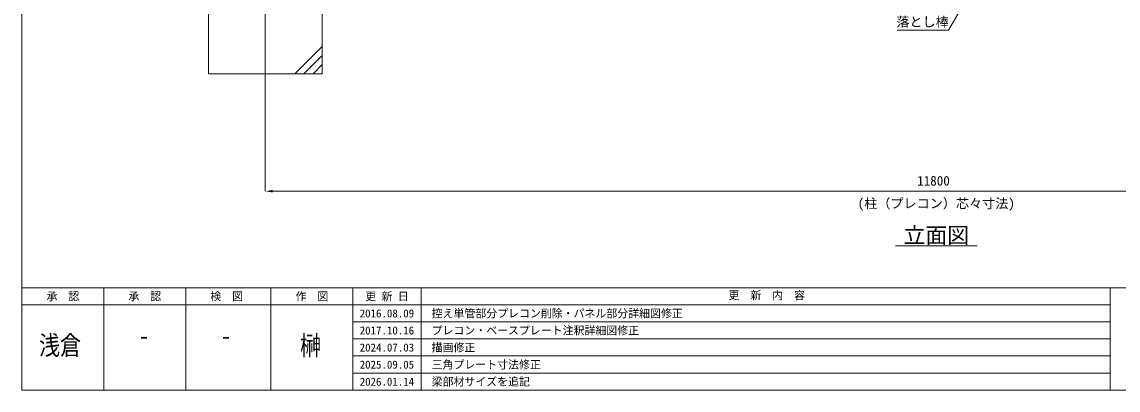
# Model space of a CAD drawing. Units: millimetres, scale not verified. Extents: x -20976 to 3174, y -17325 to 17325.
# Drawn here: x -20976 to -11338, y 675 to 3911 of the extents above; entities that cross this region are included whole.
import ezdxf
from ezdxf.enums import TextEntityAlignment as Align

# ---------------------------------------------------------------- set-up
doc = ezdxf.new("R2010")
doc.units = ezdxf.units.MM
doc.header["$LTSCALE"] = 90
doc.linetypes.add('CHAIN2', pattern=[12, 9, -1, 1, -1])
for name, color, linetype, lineweight in [('0-9_基礎工事用PCA大', 7, 'Continuous', 18), ('0-A_図面枠', 7, 'Continuous', 18), ('0-B_寸法', 3, 'Continuous', 18), ('1-4_通芯', 1, 'CHAIN2', 18), ('1-9_文字', 7, 'Continuous', 18)]:
    doc.layers.add(name, color=color, linetype=linetype, lineweight=lineweight)
doc.styles.add('ＭＳ ゴシック', font='')
doc.styles.get('ＭＳ ゴシック').set_extended_font_data('MS Gothic')

msp = doc.modelspace()

# ---------------------------------------------------------------- linework, layer by layer
at = {"layer": '0-9_基礎工事用PCA大'}
for p, q in [((-18336.24, 3695), (-18576.24, 3455)), ((-18336.24, 3615), (-18496.24, 3455)), ((-18336.24, 3535), (-18416.24, 3455))]:
    msp.add_line(p, q, dxfattribs=at)
msp.add_lwpolyline([(-19336.24, 3455), (-18336.24, 3455), (-18336.24, 4455), (-19336.24, 4455)], close=True, dxfattribs=at)
at = {"layer": '0-A_図面枠'}
for p, q in [((-20976.24, 1575), (3173.76, 1575)), ((-20256.24, 1575), (-20256.24, 675)), ((-19536.24, 1575), (-19536.24, 675)), ((-18786.24, 1575), (-18786.24, 675)), ((-18066.24, 1575), (-18066.24, 675)), ((-17466.24, 1575), (-17466.24, 675)), ((-11406.24, 1575), (-11406.24, 675)), ((-20976.24, 1425), (-11406.24, 1425)), ((-18066.24, 1275), (-11406.24, 1275)), ((-18066.24, 1125), (-11406.24, 1125)), ((-18066.24, 975), (-11406.24, 975)), ((-18066.24, 825), (-11406.24, 825))]:
    msp.add_line(p, q, dxfattribs=at)
msp.add_lwpolyline([(-20976.24, 17325), (3173.76, 17325), (3173.76, 675), (-20976.24, 675)], close=True, dxfattribs=at)
at = {"layer": '0-B_寸法'}
for p, q in [((-18836.24, 3454), (-18836.24, 2421.85)), ((-7102.24, 2422.85), (-18770.24, 2422.85))]:
    msp.add_line(p, q, dxfattribs=at)
at = {"layer": '0-B_寸法', "color": 91}
msp.add_solid([(-18770.24, 2433.85), (-18836.24, 2422.85), (-18770.24, 2411.85)], dxfattribs=at)
at = {"layer": '1-4_通芯'}
msp.add_line((-18836.24, 3455), (-18836.24, 5367), dxfattribs=at)
at = {"layer": '1-9_文字'}
for p, q in [((-12521.29, 4371.36), (-12829.6, 3837.36)), ((-13280.2, 3837.36), (-12830.03, 3837.36)), ((-12829.6, 3837.36), (-12830.03, 3837.36)), ((-13296.24, 1942.85), (-12576.24, 1942.85))]:
    msp.add_line(p, q, dxfattribs=at)

# ---------------------------------------------------------------- texts
at = {"layer": '0-A_図面枠', "style": 'ＭＳ ゴシック'}
for s, p in [('検\u3000図', (-19320.24, 1442.4)), ('作\u3000図', (-18570.24, 1442.4)), ('更 新 日', (-17958.24, 1442.4)), ('更\u3000新\u3000内\u3000容', (-14763.09, 1451.62)), ('承\u3000認', (-20760.24, 1442.4)), ('承\u3000認', (-20040.24, 1442.4)), ('2016.08.09', (-18006.24, 1292.4)), ('控え単管部分プレコン削除・パネル部分詳細図修正', (-17373.6, 1292.4)), ('2017.10.16', (-18006.24, 1142.4)), ('プレコン・ベースプレート注釈詳細図修正', (-17373.6, 1142.4)), ('2024.07.03', (-18006.24, 992.4)), ('描画修正', (-17373.6, 992.4)), ('2025.09.05', (-18006.24, 842.4)), ('三角プレート寸法修正 ', (-17373.6, 842.4)), ('2026.01.14', (-18006.24, 692.4)), ('梁部材サイズを追記', (-17373.6, 692.4))]:
    msp.add_text(s, height=70.38, dxfattribs=at).set_placement(p, align=Align.BOTTOM_LEFT)
at = {"layer": '0-A_図面枠', "style": 'ＭＳ ゴシック', "width": 0.8}
for s, p in [('浅倉', (-20825.69, 933.38)), ('榊', (-18530.96, 931.34)), ('-', (-19948.61, 1018.78)), ('-', (-19228.61, 1018.78))]:
    msp.add_text(s, height=168.9, dxfattribs=at).set_placement(p, align=Align.BOTTOM_LEFT)
at = {"layer": '0-B_寸法', "style": 'ＭＳ ゴシック'}
for s, p in [('11800', (-13104.48, 2447.33)), ('(柱（プレコン）芯々寸法)', (-13627.44, 2248.13))]:
    msp.add_text(s, height=84.46, dxfattribs=at).set_placement(p, align=Align.BOTTOM_LEFT)
at = {"layer": '1-9_文字', "style": 'ＭＳ ゴシック'}
for s, height, p in [('落とし棒', 84.46, (-13287.37, 3843.84)), ('立面図', 140.8, (-13224.24, 1923.65))]:
    msp.add_text(s, height=height, dxfattribs=at).set_placement(p, align=Align.BOTTOM_LEFT)

doc.saveas('drawing.dxf')
